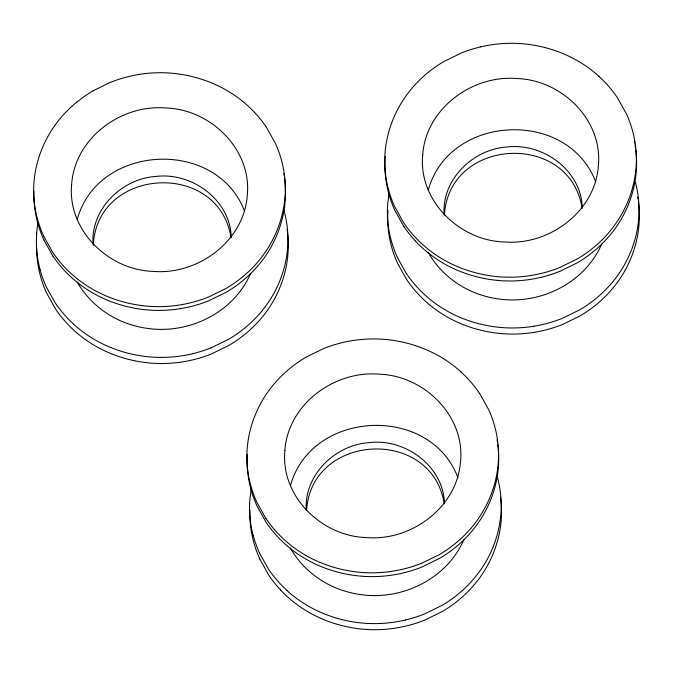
<?xml version="1.0" encoding="UTF-8"?>
<svg xmlns="http://www.w3.org/2000/svg" width="673" height="673" viewBox="0 0 673 673"><rect width="100%" height="100%" fill="white"/><g stroke="black" fill="none" stroke-linecap="round" stroke-linejoin="round"><path stroke-width="1.01" d="M93.32 245.468C96.609 166.845 218.691 159.922 231.007 237.586M306.585 510.656C311.069 432.747 432.058 426.648 444.239 503.783M444.424 215.024C448.908 137.115 569.888 131.016 582.078 208.15M36.636 232.959L37.73 223.831M251.374 488.018L249.868 499.156A125.514 116.622 -3 0 0 253.216 535.599M389.213 192.385L387.707 203.524A125.514 116.622 -3 0 0 389.061 230.99A125.826 116.909 -3 0 0 397.348 257.347M77.134 219.835C97.509 143.542 216.815 137.536 244.669 211.465M290.366 486.032C310.749 409.739 430.047 403.733 457.901 477.653M428.205 190.4C448.58 114.107 567.886 108.101 595.74 182.021M93 90.855L110.54 82.283M211.07 347.848L228.61 339.276A125.826 116.909 -3 0 0 251.71 321.955A125.514 116.622 -3 0 0 269.856 300.108C279.892 284.494 286.143 266.466 287.632 247.95A125.514 116.622 -3 0 0 284.284 211.507A125.826 116.909 -3 0 0 283.737 209.53M559.675 271.421L577.215 262.849A125.826 116.909 -3 0 0 600.316 245.527A125.514 116.622 -3 0 0 618.47 223.68C628.506 208.066 634.748 190.038 636.246 171.514A125.514 116.622 -3 0 0 635.792 150.121M421.643 563.276L439.183 554.703A125.826 116.909 -3 0 0 462.284 537.382A125.514 116.622 -3 0 0 480.429 515.535C490.466 499.913 496.716 481.893 498.205 463.369A125.514 116.622 -3 0 0 494.857 426.926A125.826 116.909 -3 0 0 488.632 409.563L479.538 393.326M428.297 252.518C437.761 269.36 452.862 282.736 470.36 290.795A95.945 89.147 -3 0 0 498.886 299.005C537.87 304.575 579.991 285.436 598.701 250.23A95.945 89.147 -3 0 0 601.805 243.845M403.909 226.574L394.824 210.338A125.826 116.909 -3 0 1 386.596 183.998A125.514 116.622 -3 0 1 385.25 156.531M406.374 273.566L397.289 257.33M406.694 279.674L397.608 263.437A125.826 116.909 -3 0 1 389.381 237.089A125.514 116.622 -3 0 1 387.951 210.649M266.306 127.13L275.392 143.374A125.826 116.909 -3 0 1 283.619 169.714A125.514 116.622 -3 0 1 284.973 197.172C283.484 215.696 277.226 233.716 267.198 249.338A125.514 116.622 -3 0 1 241.834 277.512A125.826 116.909 -3 0 1 225.943 288.507L208.403 297.079A125.826 116.909 -3 0 1 180.002 304.928A125.514 116.622 -3 0 1 150.449 306.392C130.899 305.163 111.642 299.704 94.464 290.273A125.514 116.622 -3 0 1 64.339 266.912A125.826 116.909 -3 0 1 52.637 252.232L43.552 235.987M290.458 548.142C299.922 564.992 315.023 578.368 332.529 586.427A95.945 89.147 -3 0 0 361.056 594.638C400.04 600.207 442.153 581.068 460.87 545.862A95.945 89.147 -3 0 0 463.966 539.477M265.877 518.429L256.783 502.184A125.826 116.909 -3 0 1 248.564 475.845A125.514 116.622 -3 0 1 247.21 448.386C248.699 429.862 254.949 411.842 264.985 396.22A125.514 116.622 -3 0 1 283.131 374.373A125.826 116.909 -3 0 1 306.232 357.052L323.78 348.479A125.826 116.909 -3 0 1 352.139 340.656A125.514 116.622 -3 0 1 381.734 339.167C401.285 340.395 420.541 345.855 437.719 355.285A125.514 116.622 -3 0 1 461.081 371.984M77.227 281.953C86.691 298.795 101.791 312.171 119.289 320.23A95.945 89.147 -3 0 0 147.816 328.441C186.8 334.01 228.921 314.871 247.63 279.665A95.945 89.147 -3 0 0 250.735 273.28M52.839 256.009L43.753 239.773M259.45 552.962L268.535 569.198A125.826 116.909 -3 0 0 287.035 590.515M259.77 559.061L268.855 575.306A125.826 116.909 -3 0 0 280.599 589.969M582.313 208.075C581.48 170.631 543.271 142.71 507.316 146.975C473.035 148.969 441.446 179.657 444.155 214.973M444.474 503.707C443.642 466.254 405.432 438.342 369.477 442.607C335.204 444.601 303.607 475.289 306.316 510.605M231.243 237.51C230.41 200.066 192.2 172.145 156.245 176.41C121.964 178.404 90.375 209.093 93.084 244.408M259.837 559.086A125.826 116.909 -3 0 1 251.609 532.738M280.557 589.985A125.514 116.622 -3 0 0 310.682 613.347C327.852 622.786 347.117 628.237 366.667 629.465A125.514 116.622 -3 0 0 396.22 628.002A125.826 116.909 -3 0 0 424.663 620.127L442.161 611.58A125.826 116.909 -3 0 0 458.052 600.585A125.514 116.622 -3 0 0 483.416 572.412C493.452 556.79 499.694 538.77 501.192 520.246A125.514 116.622 -3 0 0 500.476 496.825M251.542 532.722A125.514 116.622 -3 0 1 249.919 510.361M405.626 619.951A125.826 116.909 -3 0 0 424.343 614.028L441.841 605.473A125.826 116.909 -3 0 0 464.942 588.152A125.514 116.622 -3 0 0 483.096 566.304C493.124 550.691 499.374 532.663 500.872 514.147A125.514 116.622 -3 0 0 497.524 477.695A125.826 116.909 -3 0 0 496.977 475.727M259.517 552.979A125.826 116.909 -3 0 1 253.284 535.624M286.992 590.541A125.514 116.622 -3 0 0 310.354 607.239C327.532 616.678 346.797 622.13 366.348 623.366A125.514 116.622 -3 0 0 405.575 619.976M421.685 563.251A125.826 116.909 -3 0 1 402.959 569.173A125.514 116.622 -3 0 1 363.681 572.588C344.139 571.36 324.874 565.9 307.696 556.47A125.514 116.622 -3 0 1 284.334 539.763A125.826 116.909 -3 0 1 265.919 518.403M461.039 372.009A125.826 116.909 -3 0 1 479.496 393.352M247.269 454.199A125.514 116.622 -3 0 0 248.758 479.622A125.826 116.909 -3 0 0 257.01 506.012L266.071 522.206A125.826 116.909 -3 0 0 277.772 536.886A125.514 116.622 -3 0 0 307.898 560.247C325.067 569.686 344.332 575.137 363.883 576.374A125.514 116.622 -3 0 0 393.436 574.902A125.826 116.909 -3 0 0 421.836 567.053L439.376 558.481A125.826 116.909 -3 0 0 455.268 547.494A125.514 116.622 -3 0 0 480.631 519.312C490.667 503.698 496.91 485.67 498.407 467.146A125.514 116.622 -3 0 0 497.827 444.735M497.053 439.688A125.514 116.622 -3 0 1 497.549 442.716M77.109 101.85A125.514 116.622 -3 0 0 51.754 130.024C41.718 145.646 35.467 163.665 33.978 182.19A125.514 116.622 -3 0 0 35.324 209.648M43.619 236.013A125.826 116.909 -3 0 1 35.4 209.665M77.185 101.867A125.826 116.909 -3 0 1 93.067 90.872M110.565 82.325A125.826 116.909 -3 0 1 138.966 74.476M254.63 112.492A125.826 116.909 -3 0 1 266.331 127.172M138.949 74.434A125.514 116.622 -3 0 1 168.502 72.97C188.045 74.198 207.309 79.658 224.488 89.088A125.514 116.622 -3 0 1 254.604 112.45M284.46 177.529A125.514 116.622 -3 0 1 285.167 200.958C283.678 219.474 277.427 237.493 267.4 253.124A125.514 116.622 -3 0 1 242.036 281.297A125.826 116.909 -3 0 1 226.145 292.284L208.605 300.856A125.826 116.909 -3 0 1 180.246 308.68M283.821 173.491A125.514 116.622 -3 0 1 284.157 175.51M52.881 255.992A125.826 116.909 -3 0 0 64.583 270.672A125.514 116.622 -3 0 0 94.657 294.051C111.836 303.489 131.1 308.941 150.643 310.177A125.514 116.622 -3 0 0 180.204 308.705M43.821 239.79A125.826 116.909 -3 0 1 35.593 213.45A125.514 116.622 -3 0 1 33.894 191.065M73.761 324.344A125.514 116.622 -3 0 0 97.122 341.043C114.301 350.482 133.565 355.933 153.108 357.17A125.514 116.622 -3 0 0 192.343 353.779M40.069 269.562A125.514 116.622 -3 0 1 36.729 233.119M36.628 248.253A125.514 116.622 -3 0 0 40.304 275.509A125.826 116.909 -3 0 0 46.53 292.873L55.623 309.109A125.826 116.909 -3 0 0 67.325 323.789A125.514 116.622 -3 0 0 97.442 347.15C114.62 356.589 133.885 362.04 153.427 363.269A125.514 116.622 -3 0 0 192.663 359.878A125.826 116.909 -3 0 0 211.389 353.956L228.929 345.384A125.826 116.909 -3 0 0 244.812 334.388A125.514 116.622 -3 0 0 270.176 306.215C280.212 290.593 286.462 272.573 287.951 254.049A125.514 116.622 -3 0 0 287.093 229.619M39.985 269.402A125.826 116.909 -3 0 0 46.21 286.765L55.304 303.001A125.826 116.909 -3 0 0 73.803 324.319M211.112 347.832A125.826 116.909 -3 0 1 192.385 353.754M635.354 182.072A125.514 116.622 -3 0 1 638.702 218.515C637.213 237.031 630.963 255.05 620.935 270.681A125.514 116.622 -3 0 1 595.571 298.854A125.826 116.909 -3 0 1 579.68 309.841L562.14 318.413A125.826 116.909 -3 0 1 533.782 326.237M406.416 273.549A125.826 116.909 -3 0 0 418.118 288.229A125.514 116.622 -3 0 0 448.193 311.607C465.371 321.046 484.636 326.498 504.178 327.734A125.514 116.622 -3 0 0 533.731 326.262M534.101 332.344A125.826 116.909 -3 0 0 562.502 324.495L580 315.948A125.826 116.909 -3 0 0 595.883 304.953A125.514 116.622 -3 0 0 621.246 276.78C631.282 261.158 637.533 243.138 639.022 224.614A125.514 116.622 -3 0 0 638.45 202.203M406.736 279.648A125.826 116.909 -3 0 0 418.438 294.337A125.514 116.622 -3 0 0 448.512 317.715C465.691 327.154 484.955 332.605 504.498 333.833A125.514 116.622 -3 0 0 534.051 332.369M637.676 197.155A125.514 116.622 -3 0 1 638.012 199.166M559.717 271.404A125.826 116.909 -3 0 1 540.999 277.326M415.653 241.237A125.826 116.909 -3 0 1 403.951 226.549M415.611 241.262A125.514 116.622 -3 0 0 445.736 264.615C462.906 274.054 482.171 279.505 501.721 280.742A125.514 116.622 -3 0 0 540.949 277.352M634.311 141.044A125.514 116.622 -3 0 1 634.706 143.055M635.06 145.065A125.514 116.622 -3 0 1 635.531 148.094M480.362 46.967A125.826 116.909 -3 0 0 461.636 52.889L444.071 61.42A125.826 116.909 -3 0 0 420.97 78.741A125.514 116.622 -3 0 0 402.824 100.588C392.788 116.21 386.538 134.23 385.049 152.754A125.514 116.622 -3 0 0 388.397 189.197M598.945 76.394A125.826 116.909 -3 0 1 617.402 97.736L626.462 113.939A125.826 116.909 -3 0 1 632.696 131.294A125.514 116.622 -3 0 1 636.044 167.737C634.555 186.261 628.304 204.281 618.268 219.903A125.514 116.622 -3 0 1 600.123 241.75A125.826 116.909 -3 0 1 577.022 259.071L559.473 267.644A125.826 116.909 -3 0 1 540.755 273.566A125.514 116.622 -3 0 1 501.52 276.956C481.969 275.728 462.713 270.268 445.534 260.838A125.514 116.622 -3 0 1 422.173 244.131A125.826 116.909 -3 0 1 403.707 222.797L394.622 206.552A125.826 116.909 -3 0 1 388.397 189.197M598.92 76.352A125.514 116.622 -3 0 0 575.558 59.653C558.38 50.214 539.115 44.763 519.573 43.535A125.514 116.622 -3 0 0 480.337 46.925M71.632 184.444C67.207 230.174 108.647 270.193 153.158 271.379C197.912 275.215 244.333 241.069 247.319 194.918C251.736 149.187 210.304 109.169 165.785 107.983C121.039 104.147 74.61 138.293 71.632 184.444M284.864 450.632C280.448 496.371 321.879 536.389 366.398 537.567C411.144 541.412 457.564 507.265 460.551 461.114C464.967 415.384 423.536 375.366 379.025 374.18C334.271 370.343 287.851 404.49 284.864 450.632M422.703 155.009C418.286 200.739 459.718 240.757 504.228 241.944C548.983 245.78 595.403 211.633 598.39 165.482C602.806 119.752 561.375 79.734 516.856 78.548C472.11 74.711 425.689 108.858 422.703 155.009"/></g></svg>
